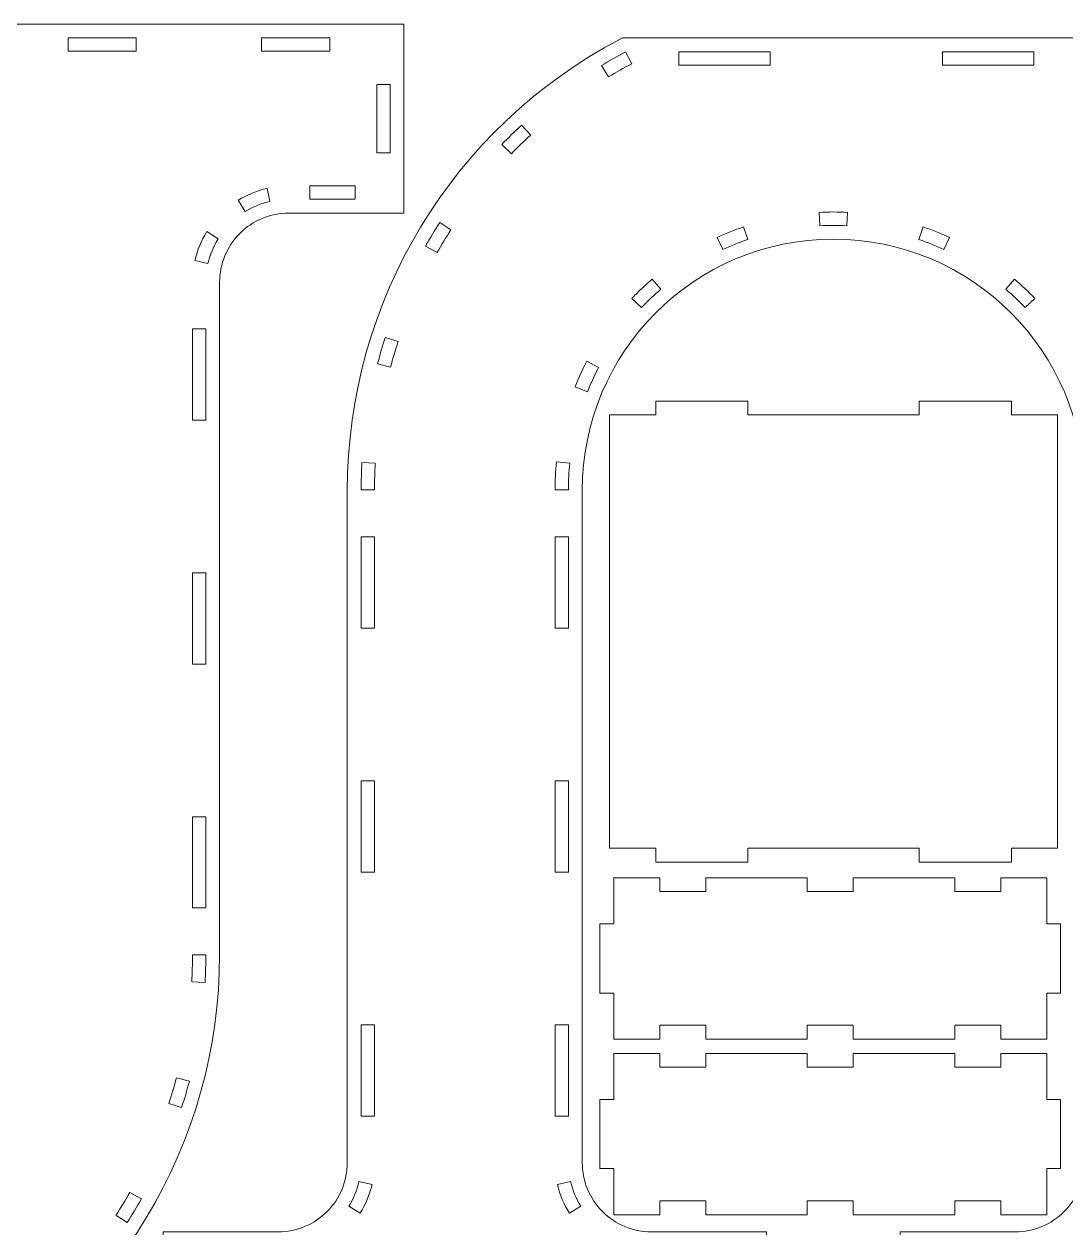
# Model space of a CAD drawing. Header units: millimetres. Extents: x -409 to 409, y -538 to 538.
# Drawn here: x -190.4 to 35.8, y -391.8 to -130.6 of the extents above; entities that cross this region are included whole.
import ezdxf

# ---------------------------------------------------------------- set-up
doc = ezdxf.new("R2010")
doc.units = ezdxf.units.MM
doc.header["$MEASUREMENT"] = 0
doc.layers.add('Camada 1', color=7, linetype='Continuous')

msp = doc.modelspace()

# ---------------------------------------------------------------- linework, layer by layer
at = {"layer": 'Camada 1', "color": 250, "lineweight": 20}
for points, knots in [([(-309.8476, -430.2688), (-346.1907, -411.1739), (-368.9522, -373.503), (-368.9522, -332.4488), (-368.9522, -332.4488), (-368.9522, -332.4488), (-368.9522, -186.6131), (-368.9522, -186.6131), (-368.9522, -186.6131), (-368.9522, -182.635), (-370.5327, -178.8195), (-373.3456, -176.0065), (-373.3456, -176.0065), (-376.1586, -173.1936), (-379.9741, -171.6131), (-383.9522, -171.6131), (-383.9522, -171.6131), (-383.9522, -171.6131), (-408.9522, -171.6131), (-408.9522, -171.6131), (-408.9522, -171.6131), (-408.9522, -171.6131), (-408.9522, -130.6131), (-408.9522, -130.6131), (-408.9522, -130.6131), (-408.9522, -130.6131), (-267.9522, -130.6131), (-267.9522, -130.6131), (-267.9522, -130.6131), (-267.9522, -130.6131), (-267.9522, -171.6131), (-267.9522, -171.6131), (-267.9522, -171.6131), (-267.9522, -171.6131), (-292.9522, -171.6131), (-292.9522, -171.6131), (-292.9522, -171.6131), (-296.9303, -171.6131), (-300.7458, -173.1936), (-303.5588, -176.0065), (-303.5588, -176.0065), (-306.3717, -178.8195), (-307.9522, -182.635), (-307.9522, -186.6131), (-307.9522, -186.6131), (-307.9522, -186.6131), (-307.9522, -332.4488), (-307.9522, -332.4488), (-307.9522, -332.4488), (-307.9522, -362.5492), (-283.5528, -386.9487), (-253.4524, -386.9488), (-253.4524, -386.9488), (-223.352, -386.9489), (-198.9522, -362.5495), (-198.9522, -332.4491), (-198.9522, -332.4491), (-198.9522, -332.4491), (-198.9522, -186.6131), (-198.9522, -186.6131), (-198.9522, -186.6131), (-198.9522, -182.635), (-200.5327, -178.8195), (-203.3456, -176.0065), (-203.3456, -176.0065), (-206.1586, -173.1936), (-209.9741, -171.6131), (-213.9522, -171.6131), (-213.9522, -171.6131), (-213.9522, -171.6131), (-238.9522, -171.6131), (-238.9522, -171.6131), (-238.9522, -171.6131), (-238.9522, -171.6131), (-238.9522, -130.6131), (-238.9522, -130.6131), (-238.9522, -130.6131), (-238.9522, -130.6131), (-107.9522, -130.6131), (-107.9522, -130.6131), (-107.9522, -130.6131), (-107.9522, -130.6131), (-107.9522, -171.6131), (-107.9522, -171.6131), (-107.9522, -171.6131), (-107.9522, -171.6131), (-132.9522, -171.6131), (-132.9522, -171.6131), (-132.9522, -171.6131), (-136.9303, -171.6131), (-140.7458, -173.1936), (-143.5588, -176.0065), (-143.5588, -176.0065), (-146.3717, -178.8195), (-147.9522, -182.635), (-147.9522, -186.6131), (-147.9522, -186.6131), (-147.9522, -186.6131), (-147.9522, -332.4488), (-147.9522, -332.4488), (-147.9522, -332.4488), (-147.9522, -373.503), (-170.7137, -411.1738), (-207.0568, -430.2688), (-207.0568, -430.2688), (-207.0568, -430.2688), (-207.7121, -430.6131), (-207.7121, -430.6131), (-207.7121, -430.6131), (-207.7121, -430.6131), (-309.1923, -430.6131), (-309.1923, -430.6131), (-309.1923, -430.6131), (-309.1923, -430.6131), (-309.8476, -430.2688), (-309.8476, -430.2688)], [0, 0, 0, 0, 0.03333333, 0.03333333, 0.03333333, 0.03333333, 0.06666667, 0.06666667, 0.06666667, 0.06666667, 0.1, 0.1, 0.1, 0.1, 0.13333333, 0.13333333, 0.13333333, 0.13333333, 0.16666667, 0.16666667, 0.16666667, 0.16666667, 0.2, 0.2, 0.2, 0.2, 0.23333333, 0.23333333, 0.23333333, 0.23333333, 0.26666667, 0.26666667, 0.26666667, 0.26666667, 0.3, 0.3, 0.3, 0.3, 0.33333333, 0.33333333, 0.33333333, 0.33333333, 0.36666667, 0.36666667, 0.36666667, 0.36666667, 0.4, 0.4, 0.4, 0.4, 0.43333333, 0.43333333, 0.43333333, 0.43333333, 0.46666667, 0.46666667, 0.46666667, 0.46666667, 0.5, 0.5, 0.5, 0.5, 0.53333333, 0.53333333, 0.53333333, 0.53333333, 0.56666667, 0.56666667, 0.56666667, 0.56666667, 0.6, 0.6, 0.6, 0.6, 0.63333333, 0.63333333, 0.63333333, 0.63333333, 0.66666667, 0.66666667, 0.66666667, 0.66666667, 0.7, 0.7, 0.7, 0.7, 0.73333333, 0.73333333, 0.73333333, 0.73333333, 0.76666667, 0.76666667, 0.76666667, 0.76666667, 0.8, 0.8, 0.8, 0.8, 0.83333333, 0.83333333, 0.83333333, 0.83333333, 0.86666667, 0.86666667, 0.86666667, 0.86666667, 0.9, 0.9, 0.9, 0.9, 0.93333333, 0.93333333, 0.93333333, 0.93333333, 1, 1, 1, 1]), ([(-180.8522, -133.6131), (-180.8522, -133.6131), (-180.8522, -136.5131), (-180.8522, -136.5131), (-180.8522, -136.5131), (-180.8522, -136.5131), (-166.0522, -136.5131), (-166.0522, -136.5131), (-166.0522, -136.5131), (-166.0522, -136.5131), (-166.0522, -133.6131), (-166.0522, -133.6131), (-166.0522, -133.6131), (-166.0522, -133.6131), (-180.8522, -133.6131), (-180.8522, -133.6131)], [0, 0, 0, 0, 0.2, 0.2, 0.2, 0.2, 0.4, 0.4, 0.4, 0.4, 0.6, 0.6, 0.6, 0.6, 1, 1, 1, 1]), ([(41.6543, -133.9574), (77.9974, -153.0523), (100.7589, -190.7232), (100.7589, -231.7774), (100.7589, -231.7774), (100.7589, -231.7774), (100.7589, -377.6131), (100.7589, -377.6131), (100.7589, -377.6131), (100.7589, -381.5912), (102.3394, -385.4067), (105.1523, -388.2197), (105.1523, -388.2197), (107.9653, -391.0326), (111.7808, -392.6131), (115.7589, -392.6131), (115.7589, -392.6131), (115.7589, -392.6131), (140.7589, -392.6131), (140.7589, -392.6131), (140.7589, -392.6131), (140.7589, -392.6131), (140.7589, -433.6131), (140.7589, -433.6131), (140.7589, -433.6131), (140.7589, -433.6131), (-0.2411, -433.6131), (-0.2411, -433.6131), (-0.2411, -433.6131), (-0.2411, -433.6131), (-0.2411, -392.6131), (-0.2411, -392.6131), (-0.2411, -392.6131), (-0.2411, -392.6131), (24.7589, -392.6131), (24.7589, -392.6131), (24.7589, -392.6131), (28.737, -392.6131), (32.5525, -391.0326), (35.3655, -388.2197), (35.3655, -388.2197), (38.1784, -385.4067), (39.7589, -381.5912), (39.7589, -377.6131), (39.7589, -377.6131), (39.7589, -377.6131), (39.7589, -231.7774), (39.7589, -231.7774), (39.7589, -231.7774), (39.7589, -201.677), (15.3595, -177.2775), (-14.7409, -177.2774), (-14.7409, -177.2774), (-44.8413, -177.2773), (-69.2411, -201.6767), (-69.2411, -231.7771), (-69.2411, -231.7771), (-69.2411, -231.7771), (-69.2411, -377.6131), (-69.2411, -377.6131), (-69.2411, -377.6131), (-69.2411, -381.5912), (-67.6606, -385.4067), (-64.8477, -388.2197), (-64.8477, -388.2197), (-62.0347, -391.0326), (-58.2192, -392.6131), (-54.2411, -392.6131), (-54.2411, -392.6131), (-54.2411, -392.6131), (-29.2411, -392.6131), (-29.2411, -392.6131), (-29.2411, -392.6131), (-29.2411, -392.6131), (-29.2411, -433.6131), (-29.2411, -433.6131), (-29.2411, -433.6131), (-29.2411, -433.6131), (-160.2411, -433.6131), (-160.2411, -433.6131), (-160.2411, -433.6131), (-160.2411, -433.6131), (-160.2411, -392.6131), (-160.2411, -392.6131), (-160.2411, -392.6131), (-160.2411, -392.6131), (-135.2411, -392.6131), (-135.2411, -392.6131), (-135.2411, -392.6131), (-131.263, -392.6131), (-127.4475, -391.0326), (-124.6345, -388.2197), (-124.6345, -388.2197), (-121.8216, -385.4067), (-120.2411, -381.5912), (-120.2411, -377.6131), (-120.2411, -377.6131), (-120.2411, -377.6131), (-120.2411, -231.7774), (-120.2411, -231.7774), (-120.2411, -231.7774), (-120.2411, -190.7232), (-97.4796, -153.0524), (-61.1365, -133.9574), (-61.1365, -133.9574), (-61.1365, -133.9574), (-60.4812, -133.6131), (-60.4812, -133.6131), (-60.4812, -133.6131), (-60.4812, -133.6131), (40.999, -133.6131), (40.999, -133.6131), (40.999, -133.6131), (40.999, -133.6131), (41.6543, -133.9574), (41.6543, -133.9574)], [0, 0, 0, 0, 0.03333333, 0.03333333, 0.03333333, 0.03333333, 0.06666667, 0.06666667, 0.06666667, 0.06666667, 0.1, 0.1, 0.1, 0.1, 0.13333333, 0.13333333, 0.13333333, 0.13333333, 0.16666667, 0.16666667, 0.16666667, 0.16666667, 0.2, 0.2, 0.2, 0.2, 0.23333333, 0.23333333, 0.23333333, 0.23333333, 0.26666667, 0.26666667, 0.26666667, 0.26666667, 0.3, 0.3, 0.3, 0.3, 0.33333333, 0.33333333, 0.33333333, 0.33333333, 0.36666667, 0.36666667, 0.36666667, 0.36666667, 0.4, 0.4, 0.4, 0.4, 0.43333333, 0.43333333, 0.43333333, 0.43333333, 0.46666667, 0.46666667, 0.46666667, 0.46666667, 0.5, 0.5, 0.5, 0.5, 0.53333333, 0.53333333, 0.53333333, 0.53333333, 0.56666667, 0.56666667, 0.56666667, 0.56666667, 0.6, 0.6, 0.6, 0.6, 0.63333333, 0.63333333, 0.63333333, 0.63333333, 0.66666667, 0.66666667, 0.66666667, 0.66666667, 0.7, 0.7, 0.7, 0.7, 0.73333333, 0.73333333, 0.73333333, 0.73333333, 0.76666667, 0.76666667, 0.76666667, 0.76666667, 0.8, 0.8, 0.8, 0.8, 0.83333333, 0.83333333, 0.83333333, 0.83333333, 0.86666667, 0.86666667, 0.86666667, 0.86666667, 0.9, 0.9, 0.9, 0.9, 0.93333333, 0.93333333, 0.93333333, 0.93333333, 1, 1, 1, 1]), ([(-138.8522, -133.6131), (-138.8522, -133.6131), (-138.8522, -136.5131), (-138.8522, -136.5131), (-138.8522, -136.5131), (-138.8522, -136.5131), (-124.0522, -136.5131), (-124.0522, -136.5131), (-124.0522, -136.5131), (-124.0522, -136.5131), (-124.0522, -133.6131), (-124.0522, -133.6131), (-124.0522, -133.6131), (-124.0522, -133.6131), (-138.8522, -133.6131), (-138.8522, -133.6131)], [0, 0, 0, 0, 0.2, 0.2, 0.2, 0.2, 0.4, 0.4, 0.4, 0.4, 0.6, 0.6, 0.6, 0.6, 1, 1, 1, 1]), ([(-65.0335, -139.5902), (-65.0335, -139.5902), (-63.5407, -142.0737), (-63.5407, -142.0737), (-63.5407, -142.0737), (-61.8808, -141.0782), (-60.1933, -140.1288), (-58.4808, -139.2268), (-58.4808, -139.2268), (-58.4808, -139.2268), (-59.8292, -136.6604), (-59.8292, -136.6604), (-59.8292, -136.6604), (-61.5979, -137.5919), (-63.3321, -138.5701), (-65.0335, -139.5902)], [0, 0, 0, 0, 0.2, 0.2, 0.2, 0.2, 0.4, 0.4, 0.4, 0.4, 0.6, 0.6, 0.6, 0.6, 1, 1, 1, 1]), ([(-48.2458, -136.6131), (-48.2458, -136.6131), (-48.2458, -139.5131), (-48.2458, -139.5131), (-48.2458, -139.5131), (-48.2458, -139.5131), (-28.4458, -139.5131), (-28.4458, -139.5131), (-28.4458, -139.5131), (-28.4458, -139.5131), (-28.4458, -136.6131), (-28.4458, -136.6131), (-28.4458, -136.6131), (-28.4458, -136.6131), (-48.2458, -136.6131), (-48.2458, -136.6131)], [0, 0, 0, 0, 0.2, 0.2, 0.2, 0.2, 0.4, 0.4, 0.4, 0.4, 0.6, 0.6, 0.6, 0.6, 1, 1, 1, 1]), ([(8.9636, -136.6131), (8.9636, -136.6131), (8.9636, -139.5131), (8.9636, -139.5131), (8.9636, -139.5131), (8.9636, -139.5131), (28.7636, -139.5131), (28.7636, -139.5131), (28.7636, -139.5131), (28.7636, -139.5131), (28.7636, -136.6131), (28.7636, -136.6131), (28.7636, -136.6131), (28.7636, -136.6131), (8.9636, -136.6131), (8.9636, -136.6131)], [0, 0, 0, 0, 0.2, 0.2, 0.2, 0.2, 0.4, 0.4, 0.4, 0.4, 0.6, 0.6, 0.6, 0.6, 1, 1, 1, 1]), ([(-110.9522, -143.7131), (-110.9522, -143.7131), (-113.8522, -143.7131), (-113.8522, -143.7131), (-113.8522, -143.7131), (-113.8522, -143.7131), (-113.8522, -158.5131), (-113.8522, -158.5131), (-113.8522, -158.5131), (-113.8522, -158.5131), (-110.9522, -158.5131), (-110.9522, -158.5131), (-110.9522, -158.5131), (-110.9522, -158.5131), (-110.9522, -143.7131), (-110.9522, -143.7131)], [0, 0, 0, 0, 0.2, 0.2, 0.2, 0.2, 0.4, 0.4, 0.4, 0.4, 0.6, 0.6, 0.6, 0.6, 1, 1, 1, 1]), ([(-86.6809, -156.702), (-86.6809, -156.702), (-84.604, -158.7247), (-84.604, -158.7247), (-84.604, -158.7247), (-83.2523, -157.3394), (-81.862, -155.9917), (-80.4355, -154.6836), (-80.4355, -154.6836), (-80.4355, -154.6836), (-82.3949, -152.5426), (-82.3949, -152.5426), (-82.3949, -152.5426), (-83.8647, -153.8909), (-85.2929, -155.2789), (-86.6809, -156.702)], [0, 0, 0, 0, 0.2, 0.2, 0.2, 0.2, 0.4, 0.4, 0.4, 0.4, 0.6, 0.6, 0.6, 0.6, 1, 1, 1, 1]), ([(-137.0248, -169.0801), (-137.0248, -169.0801), (-137.6654, -166.2515), (-137.6654, -166.2515), (-137.6654, -166.2515), (-139.8771, -166.7635), (-141.994, -167.6339), (-143.9261, -168.8259), (-143.9261, -168.8259), (-143.9261, -168.8259), (-142.3915, -171.2867), (-142.3915, -171.2867), (-142.3915, -171.2867), (-140.7341, -170.266), (-138.9213, -169.5206), (-137.0248, -169.0801)], [0, 0, 0, 0, 0.2, 0.2, 0.2, 0.2, 0.4, 0.4, 0.4, 0.4, 0.6, 0.6, 0.6, 0.6, 1, 1, 1, 1]), ([(-118.5522, -168.6131), (-118.5522, -168.6131), (-118.5522, -165.7131), (-118.5522, -165.7131), (-118.5522, -165.7131), (-118.5522, -165.7131), (-128.3522, -165.7131), (-128.3522, -165.7131), (-128.3522, -165.7131), (-128.3522, -165.7131), (-128.3522, -168.6131), (-128.3522, -168.6131), (-128.3522, -168.6131), (-128.3522, -168.6131), (-118.5522, -168.6131), (-118.5522, -168.6131)], [0, 0, 0, 0, 0.2, 0.2, 0.2, 0.2, 0.4, 0.4, 0.4, 0.4, 0.6, 0.6, 0.6, 0.6, 1, 1, 1, 1]), ([(-11.841, -174.35), (-11.841, -174.35), (-11.6897, -171.4545), (-11.6897, -171.4545), (-11.6897, -171.4545), (-13.7223, -171.3518), (-15.7599, -171.3518), (-17.7925, -171.4545), (-17.7925, -171.4545), (-17.7925, -171.4545), (-17.6412, -174.35), (-17.6412, -174.35), (-17.6412, -174.35), (-16.6803, -174.3022), (-15.7136, -174.2774), (-14.7409, -174.2774), (-14.7409, -174.2774), (-13.7684, -174.2774), (-12.8017, -174.3023), (-11.841, -174.35)], [0, 0, 0, 0, 0.16666667, 0.16666667, 0.16666667, 0.16666667, 0.33333333, 0.33333333, 0.33333333, 0.33333333, 0.5, 0.5, 0.5, 0.5, 0.66666667, 0.66666667, 0.66666667, 0.66666667, 1, 1, 1, 1]), ([(-103.2558, -178.763), (-103.2558, -178.763), (-100.7346, -180.1892), (-100.7346, -180.1892), (-100.7346, -180.1892), (-99.78, -178.5054), (-98.7787, -176.8482), (-97.7321, -175.22), (-97.7321, -175.22), (-97.7321, -175.22), (-100.1673, -173.6515), (-100.1673, -173.6515), (-100.1673, -173.6515), (-101.2437, -175.3266), (-102.2739, -177.0309), (-103.2558, -178.763)], [0, 0, 0, 0, 0.2, 0.2, 0.2, 0.2, 0.4, 0.4, 0.4, 0.4, 0.6, 0.6, 0.6, 0.6, 1, 1, 1, 1]), ([(-33.334, -177.3518), (-33.334, -177.3518), (-34.2623, -174.619), (-34.2623, -174.619), (-34.2623, -174.619), (-36.1883, -175.2768), (-38.0808, -176.0319), (-39.9306, -176.8807), (-39.9306, -176.8807), (-39.9306, -176.8807), (-38.7213, -179.5047), (-38.7213, -179.5047), (-38.7213, -179.5047), (-36.9708, -178.7004), (-35.1738, -177.9802), (-33.334, -177.3518)], [0, 0, 0, 0, 0.2, 0.2, 0.2, 0.2, 0.4, 0.4, 0.4, 0.4, 0.6, 0.6, 0.6, 0.6, 1, 1, 1, 1]), ([(9.2392, -179.5047), (9.2392, -179.5047), (10.4484, -176.8807), (10.4484, -176.8807), (10.4484, -176.8807), (8.5986, -176.0319), (6.7061, -175.2768), (4.7801, -174.619), (4.7801, -174.619), (4.7801, -174.619), (3.8518, -177.3517), (3.8518, -177.3517), (3.8518, -177.3517), (5.6915, -177.9803), (7.4888, -178.7002), (9.2392, -179.5047)], [0, 0, 0, 0, 0.2, 0.2, 0.2, 0.2, 0.4, 0.4, 0.4, 0.4, 0.6, 0.6, 0.6, 0.6, 1, 1, 1, 1]), ([(-148.2786, -177.1738), (-148.2786, -177.1738), (-150.7394, -175.6392), (-150.7394, -175.6392), (-150.7394, -175.6392), (-151.9314, -177.5713), (-152.8018, -179.6882), (-153.3138, -181.8999), (-153.3138, -181.8999), (-153.3138, -181.8999), (-150.4852, -182.5405), (-150.4852, -182.5405), (-150.4852, -182.5405), (-150.0447, -180.644), (-149.2993, -178.8313), (-148.2786, -177.1738)], [0, 0, 0, 0, 0.2, 0.2, 0.2, 0.2, 0.4, 0.4, 0.4, 0.4, 0.6, 0.6, 0.6, 0.6, 1, 1, 1, 1]), ([(-52.17, -188.1294), (-52.17, -188.1294), (-54.0549, -185.9235), (-54.0549, -185.9235), (-54.0549, -185.9235), (-55.6, -187.2482), (-57.0779, -188.651), (-58.4815, -190.1248), (-58.4815, -190.1248), (-58.4815, -190.1248), (-56.3779, -192.1213), (-56.3779, -192.1213), (-56.3779, -192.1213), (-55.0438, -190.7211), (-53.6384, -189.3896), (-52.17, -188.1294)], [0, 0, 0, 0, 0.2, 0.2, 0.2, 0.2, 0.4, 0.4, 0.4, 0.4, 0.6, 0.6, 0.6, 0.6, 1, 1, 1, 1]), ([(26.8957, -192.1213), (26.8957, -192.1213), (28.9993, -190.1248), (28.9993, -190.1248), (28.9993, -190.1248), (27.5957, -188.651), (26.1178, -187.2482), (24.5727, -185.9235), (24.5727, -185.9235), (24.5727, -185.9235), (22.6879, -188.1294), (22.6879, -188.1294), (22.6879, -188.1294), (24.1561, -189.3898), (25.5617, -190.7209), (26.8957, -192.1213)], [0, 0, 0, 0, 0.2, 0.2, 0.2, 0.2, 0.4, 0.4, 0.4, 0.4, 0.6, 0.6, 0.6, 0.6, 1, 1, 1, 1]), ([(-150.9522, -196.7131), (-150.9522, -196.7131), (-153.8522, -196.7131), (-153.8522, -196.7131), (-153.8522, -196.7131), (-153.8522, -196.7131), (-153.8522, -216.5131), (-153.8522, -216.5131), (-153.8522, -216.5131), (-153.8522, -216.5131), (-150.9522, -216.5131), (-150.9522, -216.5131), (-150.9522, -216.5131), (-150.9522, -216.5131), (-150.9522, -196.7131), (-150.9522, -196.7131)], [0, 0, 0, 0, 0.2, 0.2, 0.2, 0.2, 0.4, 0.4, 0.4, 0.4, 0.6, 0.6, 0.6, 0.6, 1, 1, 1, 1]), ([(-113.6761, -204.314), (-113.6761, -204.314), (-110.8695, -205.0528), (-110.8695, -205.0528), (-110.8695, -205.0528), (-110.375, -203.1816), (-109.8286, -201.324), (-109.231, -199.483), (-109.231, -199.483), (-109.231, -199.483), (-111.9876, -198.5853), (-111.9876, -198.5853), (-111.9876, -198.5853), (-112.6016, -200.4761), (-113.1665, -202.3856), (-113.6761, -204.314)], [0, 0, 0, 0, 0.2, 0.2, 0.2, 0.2, 0.4, 0.4, 0.4, 0.4, 0.6, 0.6, 0.6, 0.6, 1, 1, 1, 1]), ([(-65.6887, -205.104), (-65.6887, -205.104), (-68.2488, -203.7581), (-68.2488, -203.7581), (-68.2488, -203.7581), (-69.1929, -205.561), (-70.0458, -207.4116), (-70.8032, -209.3006), (-70.8032, -209.3006), (-70.8032, -209.3006), (-68.1209, -210.3709), (-68.1209, -210.3709), (-68.1209, -210.3709), (-67.397, -208.5682), (-66.5843, -206.8111), (-65.6887, -205.104)], [0, 0, 0, 0, 0.2, 0.2, 0.2, 0.2, 0.4, 0.4, 0.4, 0.4, 0.6, 0.6, 0.6, 0.6, 1, 1, 1, 1]), ([(33.9087, -309.3908), (33.9087, -309.3908), (33.9087, -215.391), (33.9087, -215.391), (33.9087, -215.391), (33.9087, -215.391), (23.9087, -215.391), (23.9087, -215.391), (23.9087, -215.391), (23.9087, -215.391), (23.9087, -212.391), (23.9087, -212.391), (23.9087, -212.391), (23.9087, -212.391), (3.9088, -212.391), (3.9088, -212.391), (3.9088, -212.391), (3.9088, -212.391), (3.9088, -215.391), (3.9088, -215.391), (3.9088, -215.391), (3.9088, -215.391), (-33.3006, -215.391), (-33.3006, -215.391), (-33.3006, -215.391), (-33.3006, -215.391), (-33.3006, -212.391), (-33.3006, -212.391), (-33.3006, -212.391), (-33.3006, -212.391), (-53.3005, -212.391), (-53.3005, -212.391), (-53.3005, -212.391), (-53.3005, -212.391), (-53.3005, -215.391), (-53.3005, -215.391), (-53.3005, -215.391), (-53.3005, -215.391), (-63.3005, -215.391), (-63.3005, -215.391), (-63.3005, -215.391), (-63.3005, -215.391), (-63.3005, -309.3908), (-63.3005, -309.3908), (-63.3005, -309.3908), (-63.3005, -309.3908), (-53.3005, -309.3908), (-53.3005, -309.3908), (-53.3005, -309.3908), (-53.3005, -309.3908), (-53.3005, -312.3908), (-53.3005, -312.3908), (-53.3005, -312.3908), (-53.3005, -312.3908), (-33.3006, -312.3908), (-33.3006, -312.3908), (-33.3006, -312.3908), (-33.3006, -312.3908), (-33.3006, -309.3908), (-33.3006, -309.3908), (-33.3006, -309.3908), (-33.3006, -309.3908), (3.9088, -309.3908), (3.9088, -309.3908), (3.9088, -309.3908), (3.9088, -309.3908), (3.9088, -312.3908), (3.9088, -312.3908), (3.9088, -312.3908), (3.9088, -312.3908), (23.9087, -312.3908), (23.9087, -312.3908), (23.9087, -312.3908), (23.9087, -312.3908), (23.9087, -309.3908), (23.9087, -309.3908), (23.9087, -309.3908), (23.9087, -309.3908), (33.9087, -309.3908), (33.9087, -309.3908)], [0, 0, 0, 0, 0.04761905, 0.04761905, 0.04761905, 0.04761905, 0.0952381, 0.0952381, 0.0952381, 0.0952381, 0.14285714, 0.14285714, 0.14285714, 0.14285714, 0.19047619, 0.19047619, 0.19047619, 0.19047619, 0.23809524, 0.23809524, 0.23809524, 0.23809524, 0.28571429, 0.28571429, 0.28571429, 0.28571429, 0.33333333, 0.33333333, 0.33333333, 0.33333333, 0.38095238, 0.38095238, 0.38095238, 0.38095238, 0.42857143, 0.42857143, 0.42857143, 0.42857143, 0.47619048, 0.47619048, 0.47619048, 0.47619048, 0.52380952, 0.52380952, 0.52380952, 0.52380952, 0.57142857, 0.57142857, 0.57142857, 0.57142857, 0.61904762, 0.61904762, 0.61904762, 0.61904762, 0.66666667, 0.66666667, 0.66666667, 0.66666667, 0.71428571, 0.71428571, 0.71428571, 0.71428571, 0.76190476, 0.76190476, 0.76190476, 0.76190476, 0.80952381, 0.80952381, 0.80952381, 0.80952381, 0.85714286, 0.85714286, 0.85714286, 0.85714286, 0.9047619, 0.9047619, 0.9047619, 0.9047619, 1, 1, 1, 1]), ([(-117.2402, -231.6774), (-117.2402, -231.6774), (-114.3411, -231.6774), (-114.3411, -231.6774), (-114.3411, -231.6774), (-114.3392, -229.7419), (-114.2836, -227.8064), (-114.1744, -225.874), (-114.1744, -225.874), (-114.1744, -225.874), (-117.0672, -225.7077), (-117.0672, -225.7077), (-117.0672, -225.7077), (-117.1788, -227.6882), (-117.2383, -229.6785), (-117.2402, -231.6774)], [0, 0, 0, 0, 0.2, 0.2, 0.2, 0.2, 0.4, 0.4, 0.4, 0.4, 0.6, 0.6, 0.6, 0.6, 1, 1, 1, 1]), ([(-71.9427, -225.8846), (-71.9427, -225.8846), (-74.8226, -225.5829), (-74.8226, -225.5829), (-74.8226, -225.5829), (-75.0313, -227.6073), (-75.1376, -229.642), (-75.141, -231.6771), (-75.141, -231.6771), (-75.141, -231.6771), (-72.2398, -231.6774), (-72.2398, -231.6774), (-72.2398, -231.6774), (-72.2365, -229.7221), (-72.1368, -227.7894), (-71.9427, -225.8846)], [0, 0, 0, 0, 0.2, 0.2, 0.2, 0.2, 0.4, 0.4, 0.4, 0.4, 0.6, 0.6, 0.6, 0.6, 1, 1, 1, 1]), ([(-117.2411, -261.6774), (-117.2411, -261.6774), (-114.3411, -261.6774), (-114.3411, -261.6774), (-114.3411, -261.6774), (-114.3411, -261.6774), (-114.3411, -241.8774), (-114.3411, -241.8774), (-114.3411, -241.8774), (-114.3411, -241.8774), (-117.2411, -241.8774), (-117.2411, -241.8774), (-117.2411, -241.8774), (-117.2411, -241.8774), (-117.2411, -261.6774), (-117.2411, -261.6774)], [0, 0, 0, 0, 0.2, 0.2, 0.2, 0.2, 0.4, 0.4, 0.4, 0.4, 0.6, 0.6, 0.6, 0.6, 1, 1, 1, 1]), ([(-72.2411, -241.8774), (-72.2411, -241.8774), (-75.1411, -241.8774), (-75.1411, -241.8774), (-75.1411, -241.8774), (-75.1411, -241.8774), (-75.1411, -261.6774), (-75.1411, -261.6774), (-75.1411, -261.6774), (-75.1411, -261.6774), (-72.2411, -261.6774), (-72.2411, -261.6774), (-72.2411, -261.6774), (-72.2411, -261.6774), (-72.2411, -241.8774), (-72.2411, -241.8774)], [0, 0, 0, 0, 0.2, 0.2, 0.2, 0.2, 0.4, 0.4, 0.4, 0.4, 0.6, 0.6, 0.6, 0.6, 1, 1, 1, 1]), ([(-150.9522, -249.6309), (-150.9522, -249.6309), (-153.8522, -249.6309), (-153.8522, -249.6309), (-153.8522, -249.6309), (-153.8522, -249.6309), (-153.8522, -269.4309), (-153.8522, -269.4309), (-153.8522, -269.4309), (-153.8522, -269.4309), (-150.9522, -269.4309), (-150.9522, -269.4309), (-150.9522, -269.4309), (-150.9522, -269.4309), (-150.9522, -249.6309), (-150.9522, -249.6309)], [0, 0, 0, 0, 0.2, 0.2, 0.2, 0.2, 0.4, 0.4, 0.4, 0.4, 0.6, 0.6, 0.6, 0.6, 1, 1, 1, 1]), ([(-117.2411, -314.5953), (-117.2411, -314.5953), (-114.3411, -314.5953), (-114.3411, -314.5953), (-114.3411, -314.5953), (-114.3411, -314.5953), (-114.3411, -294.7953), (-114.3411, -294.7953), (-114.3411, -294.7953), (-114.3411, -294.7953), (-117.2411, -294.7953), (-117.2411, -294.7953), (-117.2411, -294.7953), (-117.2411, -294.7953), (-117.2411, -314.5953), (-117.2411, -314.5953)], [0, 0, 0, 0, 0.2, 0.2, 0.2, 0.2, 0.4, 0.4, 0.4, 0.4, 0.6, 0.6, 0.6, 0.6, 1, 1, 1, 1]), ([(-72.2411, -294.7953), (-72.2411, -294.7953), (-75.1411, -294.7953), (-75.1411, -294.7953), (-75.1411, -294.7953), (-75.1411, -294.7953), (-75.1411, -314.5953), (-75.1411, -314.5953), (-75.1411, -314.5953), (-75.1411, -314.5953), (-72.2411, -314.5953), (-72.2411, -314.5953), (-72.2411, -314.5953), (-72.2411, -314.5953), (-72.2411, -294.7953), (-72.2411, -294.7953)], [0, 0, 0, 0, 0.2, 0.2, 0.2, 0.2, 0.4, 0.4, 0.4, 0.4, 0.6, 0.6, 0.6, 0.6, 1, 1, 1, 1]), ([(-150.9522, -302.5488), (-150.9522, -302.5488), (-153.8522, -302.5488), (-153.8522, -302.5488), (-153.8522, -302.5488), (-153.8522, -302.5488), (-153.8522, -322.3488), (-153.8522, -322.3488), (-153.8522, -322.3488), (-153.8522, -322.3488), (-150.9522, -322.3488), (-150.9522, -322.3488), (-150.9522, -322.3488), (-150.9522, -322.3488), (-150.9522, -302.5488), (-150.9522, -302.5488)], [0, 0, 0, 0, 0.2, 0.2, 0.2, 0.2, 0.4, 0.4, 0.4, 0.4, 0.6, 0.6, 0.6, 0.6, 1, 1, 1, 1]), ([(31.5989, -350.7991), (31.5989, -350.7991), (31.5989, -340.7991), (31.5989, -340.7991), (31.5989, -340.7991), (31.5989, -340.7991), (34.5989, -340.7991), (34.5989, -340.7991), (34.5989, -340.7991), (34.5989, -340.7991), (34.5989, -325.7991), (34.5989, -325.7991), (34.5989, -325.7991), (34.5989, -325.7991), (31.5989, -325.7991), (31.5989, -325.7991), (31.5989, -325.7991), (31.5989, -325.7991), (31.5989, -315.7991), (31.5989, -315.7991), (31.5989, -315.7991), (31.5989, -315.7991), (21.5989, -315.7991), (21.5989, -315.7991), (21.5989, -315.7991), (21.5989, -315.7991), (21.5989, -318.7991), (21.5989, -318.7991), (21.5989, -318.7991), (21.5989, -318.7991), (11.5989, -318.7991), (11.5989, -318.7991), (11.5989, -318.7991), (11.5989, -318.7991), (11.5989, -315.7991), (11.5989, -315.7991), (11.5989, -315.7991), (11.5989, -315.7991), (-10.4011, -315.7991), (-10.4011, -315.7991), (-10.4011, -315.7991), (-10.4011, -315.7991), (-10.4011, -318.7991), (-10.4011, -318.7991), (-10.4011, -318.7991), (-10.4011, -318.7991), (-20.4011, -318.7991), (-20.4011, -318.7991), (-20.4011, -318.7991), (-20.4011, -318.7991), (-20.4011, -315.7991), (-20.4011, -315.7991), (-20.4011, -315.7991), (-20.4011, -315.7991), (-42.4011, -315.7991), (-42.4011, -315.7991), (-42.4011, -315.7991), (-42.4011, -315.7991), (-42.4011, -318.7991), (-42.4011, -318.7991), (-42.4011, -318.7991), (-42.4011, -318.7991), (-52.4011, -318.7991), (-52.4011, -318.7991), (-52.4011, -318.7991), (-52.4011, -318.7991), (-52.4011, -315.7991), (-52.4011, -315.7991), (-52.4011, -315.7991), (-52.4011, -315.7991), (-62.4011, -315.7991), (-62.4011, -315.7991), (-62.4011, -315.7991), (-62.4011, -315.7991), (-62.4011, -325.7991), (-62.4011, -325.7991), (-62.4011, -325.7991), (-62.4011, -325.7991), (-65.4011, -325.7991), (-65.4011, -325.7991), (-65.4011, -325.7991), (-65.4011, -325.7991), (-65.4011, -340.7991), (-65.4011, -340.7991), (-65.4011, -340.7991), (-65.4011, -340.7991), (-62.4011, -340.7991), (-62.4011, -340.7991), (-62.4011, -340.7991), (-62.4011, -340.7991), (-62.4011, -350.7991), (-62.4011, -350.7991), (-62.4011, -350.7991), (-62.4011, -350.7991), (-52.4011, -350.7991), (-52.4011, -350.7991), (-52.4011, -350.7991), (-52.4011, -350.7991), (-52.4011, -347.7991), (-52.4011, -347.7991), (-52.4011, -347.7991), (-52.4011, -347.7991), (-42.4011, -347.7991), (-42.4011, -347.7991), (-42.4011, -347.7991), (-42.4011, -347.7991), (-42.4011, -350.7991), (-42.4011, -350.7991), (-42.4011, -350.7991), (-42.4011, -350.7991), (-20.4011, -350.7991), (-20.4011, -350.7991), (-20.4011, -350.7991), (-20.4011, -350.7991), (-20.4011, -347.7991), (-20.4011, -347.7991), (-20.4011, -347.7991), (-20.4011, -347.7991), (-10.4011, -347.7991), (-10.4011, -347.7991), (-10.4011, -347.7991), (-10.4011, -347.7991), (-10.4011, -350.7991), (-10.4011, -350.7991), (-10.4011, -350.7991), (-10.4011, -350.7991), (11.5989, -350.7991), (11.5989, -350.7991), (11.5989, -350.7991), (11.5989, -350.7991), (11.5989, -347.7991), (11.5989, -347.7991), (11.5989, -347.7991), (11.5989, -347.7991), (21.5989, -347.7991), (21.5989, -347.7991), (21.5989, -347.7991), (21.5989, -347.7991), (21.5989, -350.7991), (21.5989, -350.7991), (21.5989, -350.7991), (21.5989, -350.7991), (31.5989, -350.7991), (31.5989, -350.7991)], [0, 0, 0, 0, 0.02702703, 0.02702703, 0.02702703, 0.02702703, 0.05405405, 0.05405405, 0.05405405, 0.05405405, 0.08108108, 0.08108108, 0.08108108, 0.08108108, 0.10810811, 0.10810811, 0.10810811, 0.10810811, 0.13513514, 0.13513514, 0.13513514, 0.13513514, 0.16216216, 0.16216216, 0.16216216, 0.16216216, 0.18918919, 0.18918919, 0.18918919, 0.18918919, 0.21621622, 0.21621622, 0.21621622, 0.21621622, 0.24324324, 0.24324324, 0.24324324, 0.24324324, 0.27027027, 0.27027027, 0.27027027, 0.27027027, 0.2972973, 0.2972973, 0.2972973, 0.2972973, 0.32432432, 0.32432432, 0.32432432, 0.32432432, 0.35135135, 0.35135135, 0.35135135, 0.35135135, 0.37837838, 0.37837838, 0.37837838, 0.37837838, 0.40540541, 0.40540541, 0.40540541, 0.40540541, 0.43243243, 0.43243243, 0.43243243, 0.43243243, 0.45945946, 0.45945946, 0.45945946, 0.45945946, 0.48648649, 0.48648649, 0.48648649, 0.48648649, 0.51351351, 0.51351351, 0.51351351, 0.51351351, 0.54054054, 0.54054054, 0.54054054, 0.54054054, 0.56756757, 0.56756757, 0.56756757, 0.56756757, 0.59459459, 0.59459459, 0.59459459, 0.59459459, 0.62162162, 0.62162162, 0.62162162, 0.62162162, 0.64864865, 0.64864865, 0.64864865, 0.64864865, 0.67567568, 0.67567568, 0.67567568, 0.67567568, 0.7027027, 0.7027027, 0.7027027, 0.7027027, 0.72972973, 0.72972973, 0.72972973, 0.72972973, 0.75675676, 0.75675676, 0.75675676, 0.75675676, 0.78378378, 0.78378378, 0.78378378, 0.78378378, 0.81081081, 0.81081081, 0.81081081, 0.81081081, 0.83783784, 0.83783784, 0.83783784, 0.83783784, 0.86486486, 0.86486486, 0.86486486, 0.86486486, 0.89189189, 0.89189189, 0.89189189, 0.89189189, 0.91891892, 0.91891892, 0.91891892, 0.91891892, 0.94594595, 0.94594595, 0.94594595, 0.94594595, 1, 1, 1, 1]), ([(-150.9531, -332.5488), (-150.9531, -332.5488), (-153.8522, -332.5488), (-153.8522, -332.5488), (-153.8522, -332.5488), (-153.8541, -334.4843), (-153.9097, -336.4198), (-154.0189, -338.3522), (-154.0189, -338.3522), (-154.0189, -338.3522), (-151.1261, -338.5185), (-151.1261, -338.5185), (-151.1261, -338.5185), (-151.0145, -336.538), (-150.955, -334.5477), (-150.9531, -332.5488)], [0, 0, 0, 0, 0.2, 0.2, 0.2, 0.2, 0.4, 0.4, 0.4, 0.4, 0.6, 0.6, 0.6, 0.6, 1, 1, 1, 1]), ([(-117.2411, -367.5131), (-117.2411, -367.5131), (-114.3411, -367.5131), (-114.3411, -367.5131), (-114.3411, -367.5131), (-114.3411, -367.5131), (-114.3411, -347.7131), (-114.3411, -347.7131), (-114.3411, -347.7131), (-114.3411, -347.7131), (-117.2411, -347.7131), (-117.2411, -347.7131), (-117.2411, -347.7131), (-117.2411, -347.7131), (-117.2411, -367.5131), (-117.2411, -367.5131)], [0, 0, 0, 0, 0.2, 0.2, 0.2, 0.2, 0.4, 0.4, 0.4, 0.4, 0.6, 0.6, 0.6, 0.6, 1, 1, 1, 1]), ([(-72.2411, -347.7131), (-72.2411, -347.7131), (-75.1411, -347.7131), (-75.1411, -347.7131), (-75.1411, -347.7131), (-75.1411, -347.7131), (-75.1411, -367.5131), (-75.1411, -367.5131), (-75.1411, -367.5131), (-75.1411, -367.5131), (-72.2411, -367.5131), (-72.2411, -367.5131), (-72.2411, -367.5131), (-72.2411, -367.5131), (-72.2411, -347.7131), (-72.2411, -347.7131)], [0, 0, 0, 0, 0.2, 0.2, 0.2, 0.2, 0.4, 0.4, 0.4, 0.4, 0.6, 0.6, 0.6, 0.6, 1, 1, 1, 1]), ([(31.5989, -388.8963), (31.5989, -388.8963), (31.5989, -378.8963), (31.5989, -378.8963), (31.5989, -378.8963), (31.5989, -378.8963), (34.5989, -378.8963), (34.5989, -378.8963), (34.5989, -378.8963), (34.5989, -378.8963), (34.5989, -363.8963), (34.5989, -363.8963), (34.5989, -363.8963), (34.5989, -363.8963), (31.5989, -363.8963), (31.5989, -363.8963), (31.5989, -363.8963), (31.5989, -363.8963), (31.5989, -353.8963), (31.5989, -353.8963), (31.5989, -353.8963), (31.5989, -353.8963), (21.5989, -353.8963), (21.5989, -353.8963), (21.5989, -353.8963), (21.5989, -353.8963), (21.5989, -356.8963), (21.5989, -356.8963), (21.5989, -356.8963), (21.5989, -356.8963), (11.5989, -356.8963), (11.5989, -356.8963), (11.5989, -356.8963), (11.5989, -356.8963), (11.5989, -353.8963), (11.5989, -353.8963), (11.5989, -353.8963), (11.5989, -353.8963), (-10.4011, -353.8963), (-10.4011, -353.8963), (-10.4011, -353.8963), (-10.4011, -353.8963), (-10.4011, -356.8963), (-10.4011, -356.8963), (-10.4011, -356.8963), (-10.4011, -356.8963), (-20.4011, -356.8963), (-20.4011, -356.8963), (-20.4011, -356.8963), (-20.4011, -356.8963), (-20.4011, -353.8963), (-20.4011, -353.8963), (-20.4011, -353.8963), (-20.4011, -353.8963), (-42.4011, -353.8963), (-42.4011, -353.8963), (-42.4011, -353.8963), (-42.4011, -353.8963), (-42.4011, -356.8963), (-42.4011, -356.8963), (-42.4011, -356.8963), (-42.4011, -356.8963), (-52.4011, -356.8963), (-52.4011, -356.8963), (-52.4011, -356.8963), (-52.4011, -356.8963), (-52.4011, -353.8963), (-52.4011, -353.8963), (-52.4011, -353.8963), (-52.4011, -353.8963), (-62.4011, -353.8963), (-62.4011, -353.8963), (-62.4011, -353.8963), (-62.4011, -353.8963), (-62.4011, -363.8963), (-62.4011, -363.8963), (-62.4011, -363.8963), (-62.4011, -363.8963), (-65.4011, -363.8963), (-65.4011, -363.8963), (-65.4011, -363.8963), (-65.4011, -363.8963), (-65.4011, -378.8963), (-65.4011, -378.8963), (-65.4011, -378.8963), (-65.4011, -378.8963), (-62.4011, -378.8963), (-62.4011, -378.8963), (-62.4011, -378.8963), (-62.4011, -378.8963), (-62.4011, -388.8963), (-62.4011, -388.8963), (-62.4011, -388.8963), (-62.4011, -388.8963), (-52.4011, -388.8963), (-52.4011, -388.8963), (-52.4011, -388.8963), (-52.4011, -388.8963), (-52.4011, -385.8963), (-52.4011, -385.8963), (-52.4011, -385.8963), (-52.4011, -385.8963), (-42.4011, -385.8963), (-42.4011, -385.8963), (-42.4011, -385.8963), (-42.4011, -385.8963), (-42.4011, -388.8963), (-42.4011, -388.8963), (-42.4011, -388.8963), (-42.4011, -388.8963), (-20.4011, -388.8963), (-20.4011, -388.8963), (-20.4011, -388.8963), (-20.4011, -388.8963), (-20.4011, -385.8963), (-20.4011, -385.8963), (-20.4011, -385.8963), (-20.4011, -385.8963), (-10.4011, -385.8963), (-10.4011, -385.8963), (-10.4011, -385.8963), (-10.4011, -385.8963), (-10.4011, -388.8963), (-10.4011, -388.8963), (-10.4011, -388.8963), (-10.4011, -388.8963), (11.5989, -388.8963), (11.5989, -388.8963), (11.5989, -388.8963), (11.5989, -388.8963), (11.5989, -385.8963), (11.5989, -385.8963), (11.5989, -385.8963), (11.5989, -385.8963), (21.5989, -385.8963), (21.5989, -385.8963), (21.5989, -385.8963), (21.5989, -385.8963), (21.5989, -388.8963), (21.5989, -388.8963), (21.5989, -388.8963), (21.5989, -388.8963), (31.5989, -388.8963), (31.5989, -388.8963)], [0, 0, 0, 0, 0.02702703, 0.02702703, 0.02702703, 0.02702703, 0.05405405, 0.05405405, 0.05405405, 0.05405405, 0.08108108, 0.08108108, 0.08108108, 0.08108108, 0.10810811, 0.10810811, 0.10810811, 0.10810811, 0.13513514, 0.13513514, 0.13513514, 0.13513514, 0.16216216, 0.16216216, 0.16216216, 0.16216216, 0.18918919, 0.18918919, 0.18918919, 0.18918919, 0.21621622, 0.21621622, 0.21621622, 0.21621622, 0.24324324, 0.24324324, 0.24324324, 0.24324324, 0.27027027, 0.27027027, 0.27027027, 0.27027027, 0.2972973, 0.2972973, 0.2972973, 0.2972973, 0.32432432, 0.32432432, 0.32432432, 0.32432432, 0.35135135, 0.35135135, 0.35135135, 0.35135135, 0.37837838, 0.37837838, 0.37837838, 0.37837838, 0.40540541, 0.40540541, 0.40540541, 0.40540541, 0.43243243, 0.43243243, 0.43243243, 0.43243243, 0.45945946, 0.45945946, 0.45945946, 0.45945946, 0.48648649, 0.48648649, 0.48648649, 0.48648649, 0.51351351, 0.51351351, 0.51351351, 0.51351351, 0.54054054, 0.54054054, 0.54054054, 0.54054054, 0.56756757, 0.56756757, 0.56756757, 0.56756757, 0.59459459, 0.59459459, 0.59459459, 0.59459459, 0.62162162, 0.62162162, 0.62162162, 0.62162162, 0.64864865, 0.64864865, 0.64864865, 0.64864865, 0.67567568, 0.67567568, 0.67567568, 0.67567568, 0.7027027, 0.7027027, 0.7027027, 0.7027027, 0.72972973, 0.72972973, 0.72972973, 0.72972973, 0.75675676, 0.75675676, 0.75675676, 0.75675676, 0.78378378, 0.78378378, 0.78378378, 0.78378378, 0.81081081, 0.81081081, 0.81081081, 0.81081081, 0.83783784, 0.83783784, 0.83783784, 0.83783784, 0.86486486, 0.86486486, 0.86486486, 0.86486486, 0.89189189, 0.89189189, 0.89189189, 0.89189189, 0.91891892, 0.91891892, 0.91891892, 0.91891892, 0.94594595, 0.94594595, 0.94594595, 0.94594595, 1, 1, 1, 1]), ([(-154.5172, -359.9122), (-154.5172, -359.9122), (-157.3238, -359.1734), (-157.3238, -359.1734), (-157.3238, -359.1734), (-157.8183, -361.0446), (-158.3647, -362.9022), (-158.9623, -364.7432), (-158.9623, -364.7432), (-158.9623, -364.7432), (-156.2057, -365.6409), (-156.2057, -365.6409), (-156.2057, -365.6409), (-155.5917, -363.7501), (-155.0268, -361.8406), (-154.5172, -359.9122)], [0, 0, 0, 0, 0.2, 0.2, 0.2, 0.2, 0.4, 0.4, 0.4, 0.4, 0.6, 0.6, 0.6, 0.6, 1, 1, 1, 1]), ([(-119.9147, -387.0524), (-119.9147, -387.0524), (-117.4539, -388.587), (-117.4539, -388.587), (-117.4539, -388.587), (-116.2619, -386.6549), (-115.3915, -384.538), (-114.8795, -382.3263), (-114.8795, -382.3263), (-114.8795, -382.3263), (-117.7081, -381.6857), (-117.7081, -381.6857), (-117.7081, -381.6857), (-118.1486, -383.5822), (-118.894, -385.3949), (-119.9147, -387.0524)], [0, 0, 0, 0, 0.2, 0.2, 0.2, 0.2, 0.4, 0.4, 0.4, 0.4, 0.6, 0.6, 0.6, 0.6, 1, 1, 1, 1]), ([(-71.7741, -381.6857), (-71.7741, -381.6857), (-74.6027, -382.3263), (-74.6027, -382.3263), (-74.6027, -382.3263), (-74.0907, -384.538), (-73.2203, -386.6549), (-72.0283, -388.587), (-72.0283, -388.587), (-72.0283, -388.587), (-69.5675, -387.0524), (-69.5675, -387.0524), (-69.5675, -387.0524), (-70.5882, -385.395), (-71.3336, -383.5822), (-71.7741, -381.6857)], [0, 0, 0, 0, 0.2, 0.2, 0.2, 0.2, 0.4, 0.4, 0.4, 0.4, 0.6, 0.6, 0.6, 0.6, 1, 1, 1, 1]), ([(-164.9375, -385.4632), (-164.9375, -385.4632), (-167.4587, -384.037), (-167.4587, -384.037), (-167.4587, -384.037), (-168.4133, -385.7208), (-169.4146, -387.378), (-170.4612, -389.0062), (-170.4612, -389.0062), (-170.4612, -389.0062), (-168.026, -390.5747), (-168.026, -390.5747), (-168.026, -390.5747), (-166.9496, -388.8996), (-165.9194, -387.1953), (-164.9375, -385.4632)], [0, 0, 0, 0, 0.2, 0.2, 0.2, 0.2, 0.4, 0.4, 0.4, 0.4, 0.6, 0.6, 0.6, 0.6, 1, 1, 1, 1])]:
    msp.add_open_spline(points, degree=3, knots=knots, dxfattribs=at)

doc.saveas('drawing.dxf')
